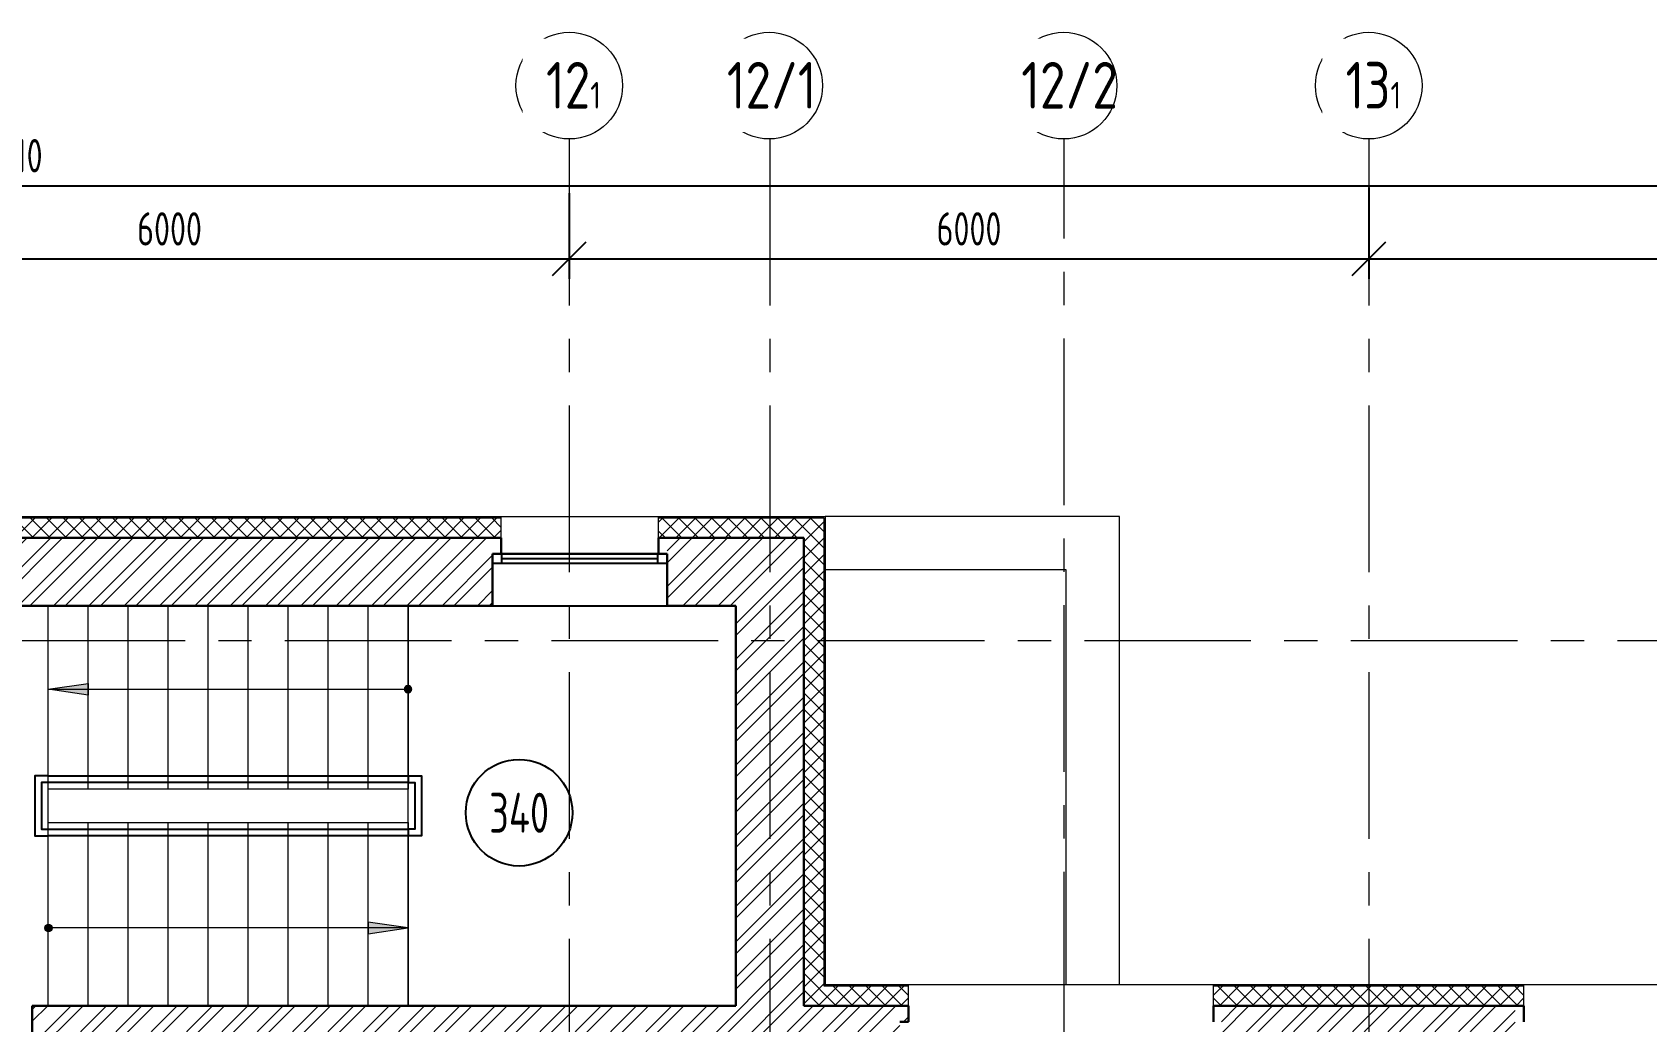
# Model space of a CAD drawing. Header units: millimetres. Extents: x -13407 to 95998, y -2611 to 109495.
# Drawn here: x 25540 to 37656, y 72536 to 79957 of the extents above; entities that cross this region are included whole.
import ezdxf
from ezdxf.enums import TextEntityAlignment as Align

# ---------------------------------------------------------------- set-up
doc = ezdxf.new("R2010")
doc.units = ezdxf.units.MM
doc.linetypes.add('CENTER', pattern=[2, 1.25, -0.25, 0.25, -0.25])
for name, color, linetype, lineweight in [('АР_Лестницы', 250, 'Continuous', 15), ('АР_Лестницы ограждение', 94, 'Continuous', 25), ('АР_Маркер экспликации', 239, 'Continuous', 13), ('АР_Навесной фасад', 5, 'Continuous', 5), ('АР_Номер помещения', 1, 'Continuous', 25), ('АР_Оси', 193, 'Continuous', 9), ('АР_Оси размеры', 164, 'Continuous', 9), ('АР_Помещения_площадь', 19, 'Continuous', 9), ('АР_Сущ Несущая стена', 202, 'Continuous', 30), ('АР_тонкая линия', 250, 'Continuous', 0), ('АР_Утеплитель', 250, 'Continuous', 9), ('АР_Штриховка кирпич', 250, 'Continuous', 9)]:
    doc.layers.add(name, color=color, linetype=linetype, lineweight=lineweight)
doc.layers.add('АР_новое окно', color=160, linetype='Continuous')
doc.styles.add('ISOCPEUR', font='isocpeur.ttf', dxfattribs={"width": 0.7})
doc.styles.get("Standard").update_dxf_attribs({"font": 'arial.ttf'})
doc.styles.add('ГОСТ 2.304', font='isocpeur.ttf', dxfattribs={"width": 0.7})
doc.dimstyles.new('СПДС', dxfattribs={"dimscale": 100, "dimtxt": 2.5, "dimasz": 2.5, "dimexe": 1.5, "dimexo": 0, "dimgap": 1, "dimtad": 1, "dimdec": 0, "dimrnd": 1, "dimtxsty": 'ГОСТ 2.304', "dimblk": 'OBLIQUE', "dimcen": 2.5, "dimdle": 1.5, "dimadec": 0, "dimazin": 2, "dimtfac": 0.75, "dimtdec": 0, "dimtmove": 1, "dimatfit": 3, "dimfxl": 1, "dimtolj": 1, "dimarcsym": 1})

# ---------------------------------------------------------------- blocks, each defined once
blk = doc.blocks.new('*U239')
h = blk.add_hatch(color=253)
h.dxf.hatch_style = 1
edge = h.paths.add_edge_path()
edge.add_arc((0, 0), 27.6, 359.64, 719.64)
h = blk.add_hatch(color=253)
h.dxf.hatch_style = 1
h.paths.add_polyline_path([(2400, -44), (2400, 44), (2700, 0)])
at = {"color": 253}
blk.add_line((2700, 0), (0, 0), dxfattribs=at)
blk.add_lwpolyline([(2400, 44), (2400, -44), (2700, 0), (2400, 44)], dxfattribs=at)
blk.add_circle((0, 0), 27.6, dxfattribs=at)
blk = doc.blocks.new('*U240')
h = blk.add_hatch(color=253)
h.dxf.hatch_style = 1
edge = h.paths.add_edge_path()
edge.add_arc((0, 0), 27.6, 359.64, 719.64)
h = blk.add_hatch(color=253)
h.dxf.hatch_style = 1
h.paths.add_polyline_path([(2398, -44), (2398, 44), (2698, 0)])
at = {"color": 253}
blk.add_line((2698, 0), (0, 0), dxfattribs=at)
blk.add_lwpolyline([(2398, 44), (2398, -44), (2698, 0), (2398, 44)], dxfattribs=at)
blk.add_circle((0, 0), 27.6, dxfattribs=at)
blk = doc.blocks.new('*U212')
at = {"layer": 'АР_новое окно', "color": 253, "lineweight": 20}
for p, q in [((0, 1310), (-70, 1310)), ((0, 0), (-70, 0))]:
    blk.add_line(p, q, dxfattribs=at)
at = {"layer": 'АР_новое окно', "color": 253}
for p, q in [((-70, 1310), (-70, 0)), ((-70, 0), (-70, 1310)), ((0, 1240), (-70, 1240)), ((-35, 1240), (-35, 70)), ((0, 1310), (0, 0)), ((0, 70), (-70, 70))]:
    blk.add_line(p, q, dxfattribs=at)
blk = doc.blocks.new('_Oblique')
at = {"color": 253, "linetype": 'ByBlock', "lineweight": -2}
blk.add_line((-0.5, -0.5), (0.5, 0.5), dxfattribs=at)
blk = doc.blocks.new('*D290')
at = {"layer": 'АР_Оси размеры', "color": 253, "lineweight": -2, "ltscale": 100, "transparency": 16777216}
for p, q in [((29570, 78750), (29570, 78108)), ((23570, 78631), (23570, 78108)), ((23420, 78258), (29720, 78258))]:
    blk.add_line(p, q, dxfattribs=at)
at = {"layer": 'АР_Оси размеры', "color": 253, "lineweight": -2, "ltscale": 100, "transparency": 16777216, "xscale": 250, "yscale": 250, "zscale": 250, "rotation": 180}
blk.add_blockref('_Oblique', (23570, 78258), dxfattribs=at)
at = {"layer": 'АР_Оси размеры', "color": 253, "lineweight": -2, "ltscale": 100, "transparency": 16777216, "xscale": 250, "yscale": 250, "zscale": 250}
blk.add_blockref('_Oblique', (29570, 78258), dxfattribs=at)
at = {"layer": 'АР_Оси размеры', "color": 253, "ltscale": 100, "transparency": 16777216, "insert": (26570, 78483), "char_height": 250, "attachment_point": 5, "style": 'ГОСТ 2.304'}
blk.add_mtext('\\A1;6000', dxfattribs=at)
blk = doc.blocks.new('*D291')
at = {"layer": 'АР_Оси размеры', "color": 253, "lineweight": -2, "ltscale": 100, "transparency": 16777216}
for p, q in [((35570, 78793), (35570, 78108)), ((29570, 78719), (29570, 78108)), ((29420, 78258), (35720, 78258))]:
    blk.add_line(p, q, dxfattribs=at)
at = {"layer": 'АР_Оси размеры', "color": 253, "lineweight": -2, "ltscale": 100, "transparency": 16777216, "xscale": 250, "yscale": 250, "zscale": 250, "rotation": 180}
blk.add_blockref('_Oblique', (29570, 78258), dxfattribs=at)
at = {"layer": 'АР_Оси размеры', "color": 253, "lineweight": -2, "ltscale": 100, "transparency": 16777216, "xscale": 250, "yscale": 250, "zscale": 250}
blk.add_blockref('_Oblique', (35570, 78258), dxfattribs=at)
at = {"layer": 'АР_Оси размеры', "color": 253, "ltscale": 100, "transparency": 16777216, "insert": (32570, 78483), "char_height": 250, "attachment_point": 5, "style": 'ГОСТ 2.304'}
blk.add_mtext('\\A1;6000', dxfattribs=at)
blk = doc.blocks.new('*D292')
at = {"layer": 'АР_Оси размеры', "color": 253, "lineweight": -2, "ltscale": 100, "transparency": 16777216}
for p, q in [((35570, 78793), (35570, 78108)), ((41570, 78830), (41570, 78108)), ((35420, 78258), (41720, 78258))]:
    blk.add_line(p, q, dxfattribs=at)
at = {"layer": 'АР_Оси размеры', "color": 253, "lineweight": -2, "ltscale": 100, "transparency": 16777216, "xscale": 250, "yscale": 250, "zscale": 250, "rotation": 180}
blk.add_blockref('_Oblique', (35570, 78258), dxfattribs=at)
at = {"layer": 'АР_Оси размеры', "color": 253, "lineweight": -2, "ltscale": 100, "transparency": 16777216, "xscale": 250, "yscale": 250, "zscale": 250}
blk.add_blockref('_Oblique', (41570, 78258), dxfattribs=at)
at = {"layer": 'АР_Оси размеры', "color": 253, "ltscale": 100, "transparency": 16777216, "insert": (38570, 78483), "char_height": 250, "attachment_point": 5, "style": 'ГОСТ 2.304'}
blk.add_mtext('\\A1;6000', dxfattribs=at)
blk = doc.blocks.new('*D297')
at = {"layer": 'АР_Оси размеры', "color": 253, "lineweight": -2, "ltscale": 100, "transparency": 16777216}
for p, q in [((-6430, 78807), (-6430, 78957)), ((57080, 78807), (57080, 78957)), ((-6580, 78807), (57230, 78807))]:
    blk.add_line(p, q, dxfattribs=at)
at = {"layer": 'АР_Оси размеры', "color": 253, "lineweight": -2, "ltscale": 100, "transparency": 16777216, "xscale": 250, "yscale": 250, "zscale": 250, "rotation": 180}
blk.add_blockref('_Oblique', (-6430, 78807), dxfattribs=at)
at = {"layer": 'АР_Оси размеры', "color": 253, "lineweight": -2, "ltscale": 100, "transparency": 16777216, "xscale": 250, "yscale": 250, "zscale": 250}
blk.add_blockref('_Oblique', (57080, 78807), dxfattribs=at)
at = {"layer": 'АР_Оси размеры', "color": 253, "ltscale": 100, "transparency": 16777216, "insert": (25325, 79032), "char_height": 250, "attachment_point": 5, "style": 'ГОСТ 2.304'}
blk.add_mtext('\\A1;63510', dxfattribs=at)
blk = doc.blocks.new('*U357')
at = {"layer": 'АР_Номер помещения', "color": 253}
blk.add_circle((-21235, 1868), 400, dxfattribs=at)
at = {"layer": 'АР_Номер помещения', "color": 253, "style": 'ISOCPEUR', "width": 0.7}
blk.add_attdef('НОМЕР_ПОМЕЩЕНИЯ', text='', height=300, dxfattribs=at).set_placement((-21235, 1868), align=Align.MIDDLE_CENTER)
at = {"layer": 'АР_Помещения_площадь', "color": 253, "lineweight": 30, "width": 0.7, "flags": 104}
blk.add_attdef('ИМЯ_ПОМЕЩЕНИЯ', text='', height=100, dxfattribs=at).set_placement((158, 1217), align=Align.MIDDLE_CENTER)

msp = doc.modelspace()

# ---------------------------------------------------------------- hatches: boundary and pattern name
at = {"layer": 'АР_Утеплитель', "ltscale": 100}
h = msp.add_hatch(dxfattribs=at)
h.set_pattern_fill('ANSI37', color=253, scale=700)
h.set_pattern_definition([(45, (-949310.03, 112057.145), (-61.871843, 61.871843), []), (135, (-949310.03, 112057.145), (-61.871843, -61.871843), [])])
h.paths.add_polyline_path([(29059.9, 76165), (23309.9, 76165), (23309.9, 72655), (22744.9, 72655), (22744.9, 72805), (23159.9, 72805), (23159.9, 76315), (29059.9, 76315)])
h = msp.add_hatch(dxfattribs=at)
h.set_pattern_fill('ANSI37', color=253, scale=700)
h.set_pattern_definition([(45, (-946255.03, 108547.145), (-61.871843, 61.871843), []), (135, (-946255.03, 108547.145), (-61.871843, -61.871843), [])])
h.paths.add_polyline_path([(32114.9, 72655), (31329.9, 72655), (31329.9, 76165), (30239.9, 76165), (30239.9, 76315), (31479.9, 76315), (31479.9, 72805), (32114.9, 72805)])
h = msp.add_hatch(dxfattribs=at)
h.set_pattern_fill('ANSI37', color=253, scale=700)
h.set_pattern_definition([(45, (-941635.03, 108547.145), (-61.871843, 61.871843), []), (135, (-941635.03, 108547.145), (-61.871843, -61.871843), [])])
h.paths.add_polyline_path([(36734.9, 72655), (34404.9, 72655), (34404.9, 72805), (36734.9, 72805)])
at = {"layer": 'АР_Штриховка кирпич', "ltscale": 100}
h = msp.add_hatch(dxfattribs=at)
h.set_pattern_fill('ANSI32', color=253, scale=500)
h.set_pattern_definition([(45, (-951809.71, 109221.18), (-132.58252, 132.58252), []), (45, (-951721.32, 109221.18), (-132.58252, 132.58252), [])])
h.paths.add_polyline_path([(28994.9, 76165), (23309.9, 76165), (23309.9, 72655), (22809.9, 72655), (22809.9, 72145), (23939.9, 72145), (23939.9, 72655), (23819.9, 72655), (23819.9, 75655), (28994.9, 75655)])
h = msp.add_hatch(dxfattribs=at)
h.set_pattern_fill('ANSI32', color=253, scale=500)
h.set_pattern_definition([(45, (-959812.68, 109221.18), (-132.58252, 132.58252), []), (45, (-959724.3, 109221.18), (-132.58252, 132.58252), [])])
h.paths.add_polyline_path([(32926.9, 73702.9), (32889.8, 73702.9)])
h.paths.add_polyline_path([(32049.9, 72145), (32049.9, 72536.1), (32114.9, 72536.1), (32114.9, 72655), (31329.9, 72655), (31329.9, 76165), (30304.9, 76165), (30304.9, 75655), (30819.9, 75655), (30819.9, 72655), (25539.9, 72655), (25539.9, 72145)])
h.paths.add_polyline_path([(34469.9, 72536.1), (34469.9, 72145), (36669.9, 72145), (36669.9, 72655), (34404.9, 72655), (34404.9, 72536.1)])

# ---------------------------------------------------------------- linework, layer by layer
at = {"layer": 'АР_Лестницы', "color": 253, "ltscale": 100}
for p, q in [((25959.9, 74280), (25959.9, 75655)), ((26259.9, 74280), (26259.9, 75655)), ((26559.9, 74280), (26559.9, 75655)), ((26859.9, 74280), (26859.9, 75655)), ((27159.9, 74280), (27159.9, 75655)), ((27459.9, 74280), (27459.9, 75655)), ((27759.9, 74280), (27759.9, 75655)), ((28059.9, 74280), (28059.9, 75655)), ((28359.9, 74405), (28359.9, 75655)), ((25659.9, 73905), (25659.9, 74405)), ((28359.9, 73905), (28359.9, 74405)), ((25959.9, 72655), (25959.9, 74030)), ((26259.9, 72655), (26259.9, 74030)), ((26559.9, 72655), (26559.9, 74030)), ((26859.9, 72655), (26859.9, 74030)), ((27159.9, 72655), (27159.9, 74030)), ((27459.9, 72655), (27459.9, 74030)), ((27759.9, 72655), (27759.9, 74030)), ((28059.9, 72655), (28059.9, 74030)), ((28359.9, 72655), (28359.9, 73905))]:
    msp.add_line(p, q, dxfattribs=at)
for points in [[(25659.9, 75655), (28359.9, 75655), (28359.9, 74280), (25659.9, 74280)], [(25659.9, 74030), (28359.9, 74030), (28359.9, 72655), (25659.9, 72655)]]:
    msp.add_lwpolyline(points, close=True, dxfattribs=at)
at = {"layer": 'АР_Лестницы ограждение', "color": 253, "ltscale": 100}
for points in [[(25659.9, 74379.6), (25559.6, 74379.6), (25559.6, 73930.7), (25659.9, 73930.7)], [(25659.9, 74330.3), (25609.6, 74330.3), (25609.6, 73980), (25664.4, 73980)], [(28359.9, 74380.3), (28359.9, 74330.3), (25659.9, 74330.3)], [(25659.9, 74379.6), (28359.9, 74379.6)], [(28359.9, 74379.6), (28460.2, 74379.6), (28460.2, 73930.7), (28359.9, 73930.7)], [(28359.9, 74330.3), (28410.2, 74330.3), (28410.2, 73980), (28359.9, 73980)], [(28359.9, 73980.7), (28359.9, 73930.7), (25659.9, 73930.7)], [(25659.9, 73980), (28359.9, 73980)]]:
    msp.add_lwpolyline(points, dxfattribs=at)
at = {"layer": 'АР_Навесной фасад', "color": 253, "ltscale": 100}
for p, q in [((31479.9, 76315), (31479.9, 72805)), ((31489.9, 76325), (31489.9, 72815)), ((31479.9, 72805), (32114.9, 72805)), ((31489.9, 72815), (32114.9, 72815)), ((34404.9, 72815), (36734.9, 72815)), ((34404.9, 72805), (36734.9, 72805))]:
    msp.add_line(p, q, dxfattribs=at)
for points in [[(23149.9, 76325), (31489.9, 76325)], [(23159.9, 76315), (29059.9, 76315)], [(29059.9, 76165), (29059.9, 76325)], [(30239.9, 76165), (30239.9, 76325)], [(30239.9, 76315), (31479.9, 76315)], [(32114.9, 72655), (32114.9, 72815)], [(32114.9, 72815), (34404.9, 72815)], [(34404.9, 72655), (34404.9, 72815)], [(36734.9, 72655), (36734.9, 72815)], [(36734.9, 72815), (40404.9, 72815)]]:
    msp.add_lwpolyline(points, dxfattribs=at)
at = {"layer": 'АР_новое окно', "color": 253}
msp.add_line((28994.9, 75655), (30304.9, 75655), dxfattribs=at)
at = {"layer": 'АР_Оси', "color": 253, "linetype": 'CENTER', "ltscale": 1000}
for p, q in [((29569.9, 79157.5), (29569.9, 23425.1)), ((31074.9, 79157.5), (31074.9, 70369.9)), ((33284.9, 70411.3), (33284.9, 79156)), ((35569.9, 79157.5), (35569.9, 23425.1)), ((-12563.8, 75395), (70614.6, 75395))]:
    msp.add_line(p, q, dxfattribs=at)
at = {"layer": 'АР_Оси', "color": 253, "ltscale": 0.5}
for centre in [(29569.9, 79557.5), (31069.9, 79557.5), (33279.9, 79557.5), (35569.9, 79557.5)]:
    msp.add_circle(centre, 400, dxfattribs=at)
at = {"layer": 'АР_Сущ Несущая стена', "color": 253, "ltscale": 100}
for p, q in [((23309.9, 76165), (29059.9, 76165)), ((29059.9, 76046.1), (29059.9, 76165)), ((30239.9, 76046.1), (30239.9, 76165)), ((31329.9, 76165), (31329.9, 72655)), ((28994.9, 76046.1), (28994.9, 75655)), ((28994.9, 76046.1), (29059.9, 76046.1)), ((30239.9, 76046.1), (30304.9, 76046.1)), ((30304.9, 76046.1), (30304.9, 75655)), ((23819.9, 75655), (28994.9, 75655)), ((30304.9, 75655), (30819.9, 75655)), ((30819.9, 75655), (30819.9, 72655)), ((25539.9, 72655), (30819.9, 72655)), ((25539.9, 72655), (25539.9, 72145)), ((31329.9, 72655), (32114.9, 72655)), ((32114.9, 72536.1), (32114.9, 72655)), ((34404.9, 72655), (36734.9, 72655)), ((34404.9, 72536.1), (34404.9, 72655)), ((36734.9, 72536.1), (36734.9, 72655)), ((32114.9, 72536.1), (32049.9, 72536.1))]:
    msp.add_line(p, q, dxfattribs=at)
at = {"layer": 'АР_Сущ Несущая стена', "color": 253, "lineweight": 15, "ltscale": 100}
msp.add_line((28994.9, 76046.1), (30304.9, 76046.1), dxfattribs=at)
at = {"layer": 'АР_Сущ Несущая стена', "color": 253, "ltscale": 100}
msp.add_lwpolyline([(30239.9, 76165), (31329.9, 76165)], dxfattribs=at)
at = {"layer": 'АР_тонкая линия', "color": 253, "ltscale": 100}
for points in [[(31488.7, 72815), (33698.7, 72815), (33698.7, 76325), (31489.2, 76325)], [(31488.5, 72815), (33298.7, 72815), (33298.7, 75925), (31488.9, 75925.1)]]:
    msp.add_lwpolyline(points, close=True, dxfattribs=at)

# ---------------------------------------------------------------- block references
at = {"layer": 'АР_Лестницы', "color": 253, "ltscale": 100, "xscale": -1}
msp.add_blockref('*U239', (28359.9, 75030), dxfattribs=at)
at = {"layer": 'АР_Лестницы', "color": 253, "ltscale": 100}
msp.add_blockref('*U240', (25661.6, 73239.2), dxfattribs=at)
at = {"layer": 'АР_Маркер экспликации', "color": 253}
ref = msp.add_blockref('*U357', (50428.5, 72235.5), dxfattribs=at)
ref.add_attrib('НОМЕР_ПОМЕЩЕНИЯ', '340', dxfattribs={"layer": 'АР_Номер помещения', "color": 253, "height": 300, "style": 'ISOCPEUR', "width": 0.7}).set_placement((29193.8, 74103.3), align=Align.MIDDLE_CENTER)
at = {"layer": 'АР_новое окно', "color": 253, "xscale": -1, "rotation": 90}
msp.add_blockref('*U212', (30304.9, 75976.1), dxfattribs=at)

# ---------------------------------------------------------------- dimensions: what is measured, and where the dimension line sits
at = {"layer": 'АР_Оси размеры', "color": 253, "ltscale": 100}
for base, p1, p2, picture, middle in [((35569.9, 78257.8), (29569.9, 78719), (35569.9, 78793.5), '*D291', (32569.9, 78482.8)), ((41569.9, 78257.8), (35569.9, 78793.5), (41569.9, 78830.5), '*D292', (38569.9, 78482.8)), ((29569.9, 78257.8), (23569.9, 78630.7), (29569.9, 78750.1), '*D290', (26569.9, 78482.8))]:
    dim = msp.add_linear_dim(base=base, p1=p1, p2=p2, dimstyle='СПДС', override={"dimclrd": 253, "dimclre": 253, "dimclrt": 253}, dxfattribs=at)
    dim.commit()
    dim.dimension.update_dxf_attribs({"geometry": picture, "text_midpoint": middle})

# ---------------------------------------------------------------- next in the draw order: texts
at = {"layer": 'АР_Оси', "color": 253, "char_height": 350, "width": 123.867, "attachment_point": 1, "line_spacing_factor": 1.149209, "style": 'ГОСТ 2.304', "bg_fill": 2}
for s, insert in [('{\\W0.8;12\\H0.57143x;1}', (29395.8, 79735.2)), ('{\\W0.8;12/1}', (30752.2, 79735.2)), ('{\\W0.8;12/2}', (32962.2, 79735.2))]:
    msp.add_mtext(s, dxfattribs=dict(at, insert=insert))
at = {"layer": 'АР_Оси', "color": 253, "ltscale": 0.5, "insert": (35395.8, 79735.2), "char_height": 350, "width": 123.867, "attachment_point": 1, "line_spacing_factor": 1.149209, "style": 'ГОСТ 2.304', "bg_fill": 2}
msp.add_mtext('{\\W0.8;13\\H0.57143x;1}', dxfattribs=at)

# ---------------------------------------------------------------- next in the draw order: dimensions: what is measured, and where the dimension line sits
at = {"layer": 'АР_Оси размеры', "color": 253, "ltscale": 100}
dim = msp.add_linear_dim(base=(57079.9, 78807.5), p1=(-6430.1, 78807.5), p2=(57079.9, 78807.5), dimstyle='СПДС', override={"dimclrd": 253, "dimclre": 253, "dimclrt": 253}, dxfattribs=at)
dim.commit()
dim.dimension.update_dxf_attribs({"geometry": '*D297', "text_midpoint": (25324.9, 79032.5)})

doc.saveas('drawing.dxf')
